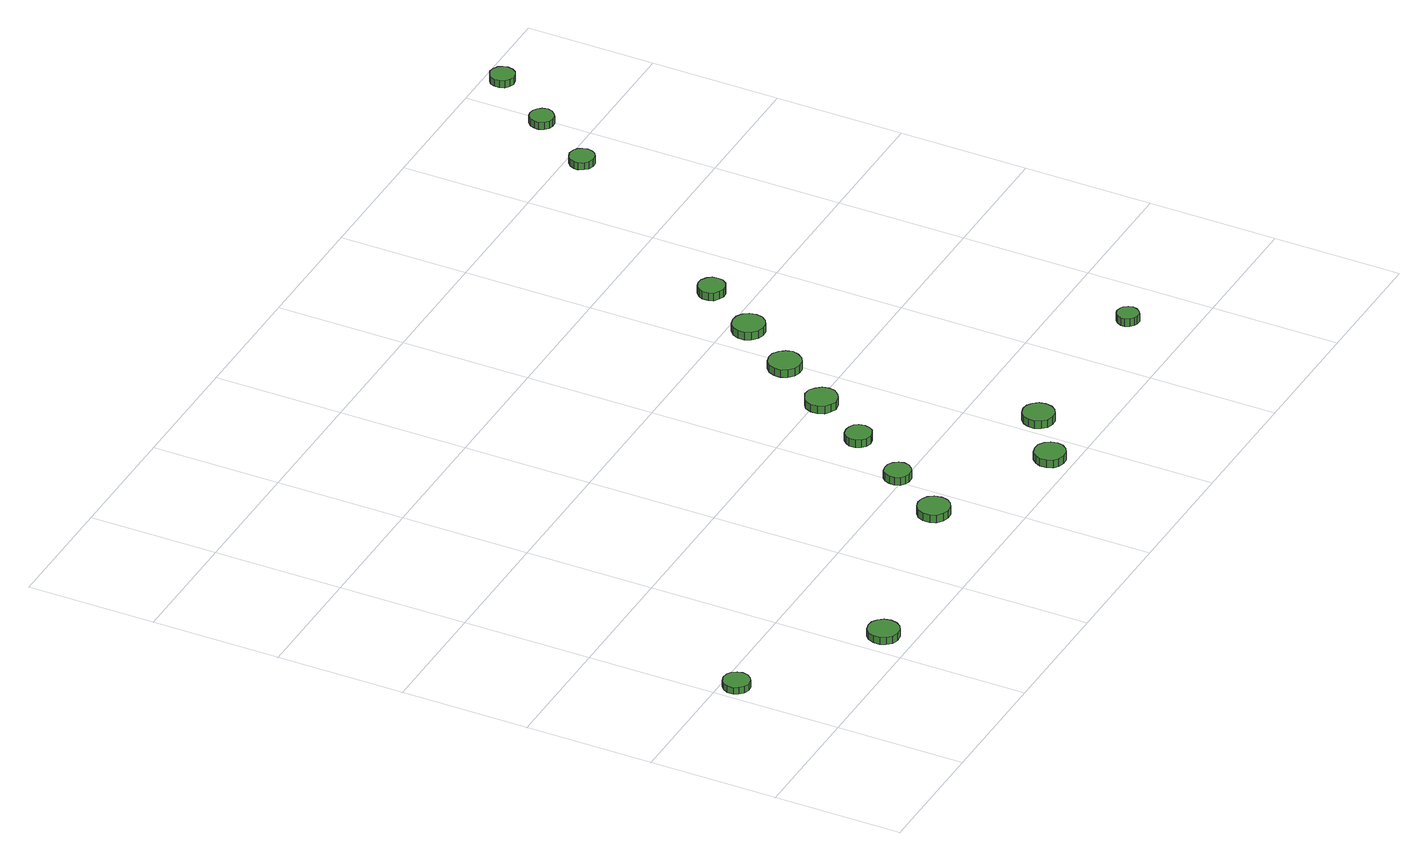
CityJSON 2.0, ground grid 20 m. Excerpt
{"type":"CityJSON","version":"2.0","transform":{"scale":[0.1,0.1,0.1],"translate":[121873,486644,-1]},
"CityObjects":{
"tree1":{"type":"SolitaryVegetationObject","attributes":{"function":"something"},"geometry":[{"type":"MultiSurface","lod":"1","boundaries":[[[0,1,2,3,4,5,6,7,8,9,10,11,12,13,14]],[[15,16,17,18,19,20,21,22,23,24,25,26,27,28,29]],[[0,29,28,1]],[[1,28,27,2]],[[2,27,26,3]],[[3,26,25,4]],[[4,25,24,5]],[[5,24,23,6]],[[6,23,22,7]],[[7,22,21,8]],[[8,21,20,9]],[[9,20,19,10]],[[10,19,18,11]],[[11,18,17,12]],[[12,17,16,13]],[[13,16,15,14]],[[14,15,29,0]]]}]},
"tree2":{"type":"SolitaryVegetationObject","attributes":{"function":"something"},"geometry":[{"type":"MultiSurface","lod":"1","boundaries":[[[30,31,32,33,34,35,36,37,38,39,40,41,42,43,44]],[[45,46,47,48,49,50,51,52,53,54,55,56,57,58,59]],[[30,59,58,31]],[[31,58,57,32]],[[32,57,56,33]],[[33,56,55,34]],[[34,55,54,35]],[[35,54,53,36]],[[36,53,52,37]],[[37,52,51,38]],[[38,51,50,39]],[[39,50,49,40]],[[40,49,48,41]],[[41,48,47,42]],[[42,47,46,43]],[[43,46,45,44]],[[44,45,59,30]]]}]},
"tree3":{"type":"SolitaryVegetationObject","attributes":{"function":"something"},"geometry":[{"type":"MultiSurface","lod":"1","boundaries":[[[60,61,62,63,64,65,66,67,68,69,70,71,72,73,74]],[[75,76,77,78,79,80,81,82,83,84,85,86,87,88,89]],[[60,89,88,61]],[[61,88,87,62]],[[62,87,86,63]],[[63,86,85,64]],[[64,85,84,65]],[[65,84,83,66]],[[66,83,82,67]],[[67,82,81,68]],[[68,81,80,69]],[[69,80,79,70]],[[70,79,78,71]],[[71,78,77,72]],[[72,77,76,73]],[[73,76,75,74]],[[74,75,89,60]]]}]},
"tree4":{"type":"SolitaryVegetationObject","attributes":{"function":"something"},"geometry":[{"type":"MultiSurface","lod":"1","boundaries":[[[90,91,92,93,94,95,96,97,98,99,100,101,102,103,104]],[[105,106,107,108,109,110,111,112,113,114,115,116,117,118,119]],[[90,119,118,91]],[[91,118,117,92]],[[92,117,116,93]],[[93,116,115,94]],[[94,115,114,95]],[[95,114,113,96]],[[96,113,112,97]],[[97,112,111,98]],[[98,111,110,99]],[[99,110,109,100]],[[100,109,108,101]],[[101,108,107,102]],[[102,107,106,103]],[[103,106,105,104]],[[104,105,119,90]]]}]},
"tree5":{"type":"SolitaryVegetationObject","attributes":{"function":"something"},"geometry":[{"type":"MultiSurface","lod":"1","boundaries":[[[120,121,122,123,124,125,126,127,128,129,130,131,132,133,134]],[[135,136,137,138,139,140,141,142,143,144,145,146,147,148,149]],[[120,149,148,121]],[[121,148,147,122]],[[122,147,146,123]],[[123,146,145,124]],[[124,145,144,125]],[[125,144,143,126]],[[126,143,142,127]],[[127,142,141,128]],[[128,141,140,129]],[[129,140,139,130]],[[130,139,138,131]],[[131,138,137,132]],[[132,137,136,133]],[[133,136,135,134]],[[134,135,149,120]]]}]},
"tree6":{"type":"SolitaryVegetationObject","attributes":{"function":"something"},"geometry":[{"type":"MultiSurface","lod":"1","boundaries":[[[150,151,152,153,154,155,156,157,158,159,160,161,162,163,164]],[[165,166,167,168,169,170,171,172,173,174,175,176,177,178,179]],[[150,179,178,151]],[[151,178,177,152]],[[152,177,176,153]],[[153,176,175,154]],[[154,175,174,155]],[[155,174,173,156]],[[156,173,172,157]],[[157,172,171,158]],[[158,171,170,159]],[[159,170,169,160]],[[160,169,168,161]],[[161,168,167,162]],[[162,167,166,163]],[[163,166,165,164]],[[164,165,179,150]]]}]},
"tree7":{"type":"SolitaryVegetationObject","attributes":{"function":"something"},"geometry":[{"type":"MultiSurface","lod":"1","boundaries":[[[180,181,182,183,184,185,186,187,188,189,190,191,192,193,194]],[[195,196,197,198,199,200,201,202,203,204,205,206,207,208,209]],[[180,209,208,181]],[[181,208,207,182]],[[182,207,206,183]],[[183,206,205,184]],[[184,205,204,185]],[[185,204,203,186]],[[186,203,202,187]],[[187,202,201,188]],[[188,201,200,189]],[[189,200,199,190]],[[190,199,198,191]],[[191,198,197,192]],[[192,197,196,193]],[[193,196,195,194]],[[194,195,209,180]]]}]},
"tree8":{"type":"SolitaryVegetationObject","attributes":{"function":"something"},"geometry":[{"type":"MultiSurface","lod":"1","boundaries":[[[210,211,212,213,214,215,216,217,218,219,220,221,222,223,224]],[[225,226,227,228,229,230,231,232,233,234,235,236,237,238,239]],[[210,239,238,211]],[[211,238,237,212]],[[212,237,236,213]],[[213,236,235,214]],[[214,235,234,215]],[[215,234,233,216]],[[216,233,232,217]],[[217,232,231,218]],[[218,231,230,219]],[[219,230,229,220]],[[220,229,228,221]],[[221,228,227,222]],[[222,227,226,223]],[[223,226,225,224]],[[224,225,239,210]]]}]},
"tree9":{"type":"SolitaryVegetationObject","attributes":{"function":"something"},"geometry":[{"type":"MultiSurface","lod":"1","boundaries":[[[240,241,242,243,244,245,246,247,248,249,250,251,252,253,254]],[[255,256,257,258,259,260,261,262,263,264,265,266,267,268,269]],[[240,269,268,241]],[[241,268,267,242]],[[242,267,266,243]],[[243,266,265,244]],[[244,265,264,245]],[[245,264,263,246]],[[246,263,262,247]],[[247,262,261,248]],[[248,261,260,249]],[[249,260,259,250]],[[250,259,258,251]],[[251,258,257,252]],[[252,257,256,253]],[[253,256,255,254]],[[254,255,269,240]]]}]},
"tree10":{"type":"SolitaryVegetationObject","attributes":{"function":"something"},"geometry":[{"type":"MultiSurface","lod":"1","boundaries":[[[270,271,272,273,274,275,276,277,278,279,280,281,282,283,284]],[[285,286,287,288,289,290,291,292,293,294,295,296,297,298,299]],[[270,299,298,271]],[[271,298,297,272]],[[272,297,296,273]],[[273,296,295,274]],[[274,295,294,275]],[[275,294,293,276]],[[276,293,292,277]],[[277,292,291,278]],[[278,291,290,279]],[[279,290,289,280]],[[280,289,288,281]],[[281,288,287,282]],[[282,287,286,283]],[[283,286,285,284]],[[284,285,299,270]]]}]},
"tree11":{"type":"SolitaryVegetationObject","attributes":{"function":"something"},"geometry":[{"type":"MultiSurface","lod":"1","boundaries":[[[300,301,302,303,304,305,306,307,308,309,310,311,312,313,314]],[[315,316,317,318,319,320,321,322,323,324,325,326,327,328,329]],[[300,329,328,301]],[[301,328,327,302]],[[302,327,326,303]],[[303,326,325,304]],[[304,325,324,305]],[[305,324,323,306]],[[306,323,322,307]],[[307,322,321,308]],[[308,321,320,309]],[[309,320,319,310]],[[310,319,318,311]],[[311,318,317,312]],[[312,317,316,313]],[[313,316,315,314]],[[314,315,329,300]]]}]},
"tree12":{"type":"SolitaryVegetationObject","attributes":{"function":"something"},"geometry":[{"type":"MultiSurface","lod":"1","boundaries":[[[330,331,332,333,334,335,336,337,338,339,340,341,342,343,344]],[[345,346,347,348,349,350,351,352,353,354,355,356,357,358,359]],[[330,359,358,331]],[[331,358,357,332]],[[332,357,356,333]],[[333,356,355,334]],[[334,355,354,335]],[[335,354,353,336]],[[336,353,352,337]],[[337,352,351,338]],[[338,351,350,339]],[[339,350,349,340]],[[340,349,348,341]],[[341,348,347,342]],[[342,347,346,343]],[[343,346,345,344]],[[344,345,359,330]]]}]},
"tree13":{"type":"SolitaryVegetationObject","attributes":{"function":"something"},"geometry":[{"type":"MultiSurface","lod":"1","boundaries":[[[360,361,362,363,364,365,366,367,368,369,370,371,372,373,374]],[[375,376,377,378,379,380,381,382,383,384,385,386,387,388,389]],[[360,389,388,361]],[[361,388,387,362]],[[362,387,386,363]],[[363,386,385,364]],[[364,385,384,365]],[[365,384,383,366]],[[366,383,382,367]],[[367,382,381,368]],[[368,381,380,369]],[[369,380,379,370]],[[370,379,378,371]],[[371,378,377,372]],[[372,377,376,373]],[[373,376,375,374]],[[374,375,389,360]]]}]},
"tree14":{"type":"SolitaryVegetationObject","attributes":{"function":"something"},"geometry":[{"type":"MultiSurface","lod":"1","boundaries":[[[390,391,392,393,394,395,396,397,398,399,400,401,402,403,404]],[[405,406,407,408,409,410,411,412,413,414,415,416,417,418,419]],[[390,419,418,391]],[[391,418,417,392]],[[392,417,416,393]],[[393,416,415,394]],[[394,415,414,395]],[[395,414,413,396]],[[396,413,412,397]],[[397,412,411,398]],[[398,411,410,399]],[[399,410,409,400]],[[400,409,408,401]],[[401,408,407,402]],[[402,407,406,403]],[[403,406,405,404]],[[404,405,419,390]]]}]},
"tree15":{"type":"SolitaryVegetationObject","attributes":{"function":"something"},"geometry":[{"type":"MultiSurface","lod":"1","boundaries":[[[420,421,422,423,424,425,426,427,428,429,430,431,432,433,434]],[[435,436,437,438,439,440,441,442,443,444,445,446,447,448,449]],[[420,449,448,421]],[[421,448,447,422]],[[422,447,446,423]],[[423,446,445,424]],[[424,445,444,425]],[[425,444,443,426]],[[426,443,442,427]],[[427,442,441,428]],[[428,441,440,429]],[[429,440,439,430]],[[430,439,438,431]],[[431,438,437,432]],[[432,437,436,433]],[[433,436,435,434]],[[434,435,449,420]]]}]}
},
"vertices":[
[50,178,19],[48,186,19],[43,193,19],[36,197,19],[27,198,19],[19,195,19],[13,190,19],[9,182,19],[9,173,19],[13,166,19],[19,160,19],[27,157,19],[36,158,19],[43,162,19],[48,169,19],[48,169,8],[43,162,8],[36,158,8],[27,157,8],[19,160,8],[13,166,8],[9,173,8],[9,182,8],[13,190,8],[19,195,8],[27,198,8],[36,197,8],[43,193,8],[48,186,8],[50,178,8],
[256,43,26],[254,53,26],[248,61,26],[240,66,26],[230,67,26],[220,64,26],[213,57,26],[209,48,26],[209,38,26],[213,29,26],[220,22,26],[230,19,26],[240,20,26],[248,25,26],[254,33,26],[254,33,14],[248,25,14],[240,20,14],[230,19,14],[220,22,14],[213,29,14],[209,38,14],[209,48,14],[213,57,14],[220,64,14],[230,67,14],[240,66,14],[248,61,14],[254,53,14],[256,43,14],
[566,117,29],[564,128,29],[558,136,29],[549,141,29],[539,142,29],[529,139,29],[521,132,29],[517,123,29],[517,112,29],[521,103,29],[529,96,29],[539,93,29],[549,94,29],[558,99,29],[564,107,29],[564,107,16],[558,99,16],[549,94,16],[539,93,16],[529,96,16],[521,103,16],[517,112,16],[517,123,16],[521,132,16],[529,139,16],[539,142,16],[549,141,16],[558,136,16],[564,128,16],[566,117,16],
[623,206,27],[621,214,27],[616,221,27],[609,225,27],[600,226,27],[592,224,27],[586,218,27],[583,210,27],[583,202,27],[586,194,27],[592,189,27],[600,186,27],[609,187,27],[616,191,27],[621,198,27],[621,198,14],[616,191,14],[609,187,14],[600,186,14],[592,189,14],[586,194,14],[583,202,14],[583,210,14],[586,218,14],[592,224,14],[600,226,14],[609,225,14],[616,221,14],[621,214,14],[623,206,14],
[762,29,31],[760,39,31],[754,47,31],[746,52,31],[736,53,31],[726,50,31],[719,43,31],[715,34,31],[715,24,31],[719,15,31],[726,9,31],[736,6,31],[746,7,31],[754,12,31],[760,20,31],[760,20,18],[754,12,18],[746,7,18],[736,6,18],[726,9,18],[719,15,18],[715,24,18],[715,34,18],[719,43,18],[726,50,18],[736,53,18],[746,52,18],[754,47,18],[760,39,18],[762,29,18],
[687,301,24],[685,310,24],[681,316,24],[673,320,24],[665,321,24],[657,319,24],[651,313,24],[647,306,24],[647,297,24],[651,289,24],[657,284,24],[665,281,24],[673,282,24],[681,286,24],[685,293,24],[685,293,11],[681,286,11],[673,282,11],[665,281,11],[657,284,11],[651,289,11],[647,297,11],[647,306,11],[651,313,11],[657,319,11],[665,321,11],[673,320,11],[681,316,11],[685,310,11],[687,301,11],
[752,391,22],[750,401,22],[743,409,22],[735,415,22],[724,416,22],[715,412,22],[707,406,22],[703,396,22],[703,386,22],[707,376,22],[715,370,22],[724,366,22],[735,368,22],[743,373,22],[750,381,22],[750,381,9],[743,373,9],[735,368,9],[724,366,9],[715,370,9],[707,376,9],[703,386,9],[703,396,9],[707,406,9],[715,412,9],[724,416,9],[735,415,9],[743,409,9],[750,401,9],[752,391,9],
[844,89,31],[842,99,31],[836,107,31],[828,112,31],[818,113,31],[808,110,31],[801,103,31],[797,94,31],[797,84,31],[801,75,31],[808,68,31],[818,65,31],[828,66,31],[836,71,31],[842,79,31],[842,79,18],[836,71,18],[828,66,18],[818,65,18],[808,68,18],[801,75,18],[797,84,18],[797,94,18],[801,103,18],[808,110,18],[818,113,18],[828,112,18],[836,107,18],[842,99,18],[844,89,18],
[815,481,20],[812,491,20],[806,499,20],[797,505,20],[787,506,20],[777,503,20],[769,496,20],[765,486,20],[765,476,20],[769,466,20],[777,459,20],[787,456,20],[797,457,20],[806,462,20],[812,471,20],[812,471,7],[806,462,7],[797,457,7],[787,456,7],[777,459,7],[769,466,7],[765,476,7],[765,486,7],[769,496,7],[777,503,7],[787,506,7],[797,505,7],[806,499,7],[812,491,7],[815,481,7],
[876,570,20],[874,581,20],[868,589,20],[859,594,20],[849,595,20],[839,592,20],[831,585,20],[827,576,20],[827,565,20],[831,556,20],[839,549,20],[849,546,20],[859,547,20],[868,552,20],[874,560,20],[874,560,7],[868,552,7],[859,547,7],[849,546,7],[839,549,7],[831,556,7],[827,565,7],[827,576,7],[831,585,7],[839,592,7],[849,595,7],[859,594,7],[868,589,7],[874,581,7],[876,570,7],
[934,661,20],[933,670,20],[928,676,20],[920,681,20],[912,682,20],[904,679,20],[897,673,20],[894,666,20],[894,657,20],[897,649,20],[904,644,20],[912,641,20],[920,642,20],[928,646,20],[933,653,20],[933,653,7],[928,646,7],[920,642,7],[912,641,7],[904,644,7],[897,649,7],[894,657,7],[894,666,7],[897,673,7],[904,679,7],[912,682,7],[920,681,7],[928,676,7],[933,670,7],[934,661,7],
[1128,91,26],[1126,98,26],[1122,104,26],[1116,107,26],[1109,108,26],[1103,106,26],[1098,101,26],[1095,95,26],[1095,88,26],[1098,82,26],[1103,77,26],[1109,75,26],[1116,75,26],[1122,79,26],[1126,85,26],[1126,85,13],[1122,79,13],[1116,75,13],[1109,75,13],[1103,77,13],[1098,82,13],[1095,88,13],[1095,95,13],[1098,101,13],[1103,106,13],[1109,108,13],[1116,107,13],[1122,104,13],[1126,98,13],[1128,91,13],
[1147,977,19],[1145,985,19],[1141,991,19],[1134,995,19],[1126,996,19],[1118,993,19],[1113,988,19],[1109,981,19],[1109,973,19],[1113,966,19],[1118,961,19],[1126,958,19],[1134,959,19],[1141,963,19],[1145,969,19],[1145,969,7],[1141,963,7],[1134,959,7],[1126,958,7],[1118,961,7],[1113,966,7],[1109,973,7],[1109,981,7],[1113,988,7],[1118,993,7],[1126,996,7],[1134,995,7],[1141,991,7],[1145,985,7],[1147,977,7],
[1213,1074,19],[1211,1082,19],[1206,1088,19],[1200,1092,19],[1192,1093,19],[1185,1091,19],[1179,1085,19],[1176,1078,19],[1176,1071,19],[1179,1063,19],[1185,1058,19],[1192,1056,19],[1200,1057,19],[1206,1061,19],[1211,1067,19],[1211,1067,7],[1206,1061,7],[1200,1057,7],[1192,1056,7],[1185,1058,7],[1179,1063,7],[1176,1071,7],[1176,1078,7],[1179,1085,7],[1185,1091,7],[1192,1093,7],[1200,1092,7],[1206,1088,7],[1211,1082,7],[1213,1074,7],
[1283,1173,19],[1281,1181,19],[1277,1187,19],[1270,1191,19],[1262,1192,19],[1255,1189,19],[1249,1184,19],[1246,1177,19],[1246,1169,19],[1249,1162,19],[1255,1157,19],[1262,1154,19],[1270,1155,19],[1277,1159,19],[1281,1165,19],[1281,1165,7],[1277,1159,7],[1270,1155,7],[1262,1154,7],[1255,1157,7],[1249,1162,7],[1246,1169,7],[1246,1177,7],[1249,1184,7],[1255,1189,7],[1262,1192,7],[1270,1191,7],[1277,1187,7],[1281,1181,7],[1283,1173,7]
]}
